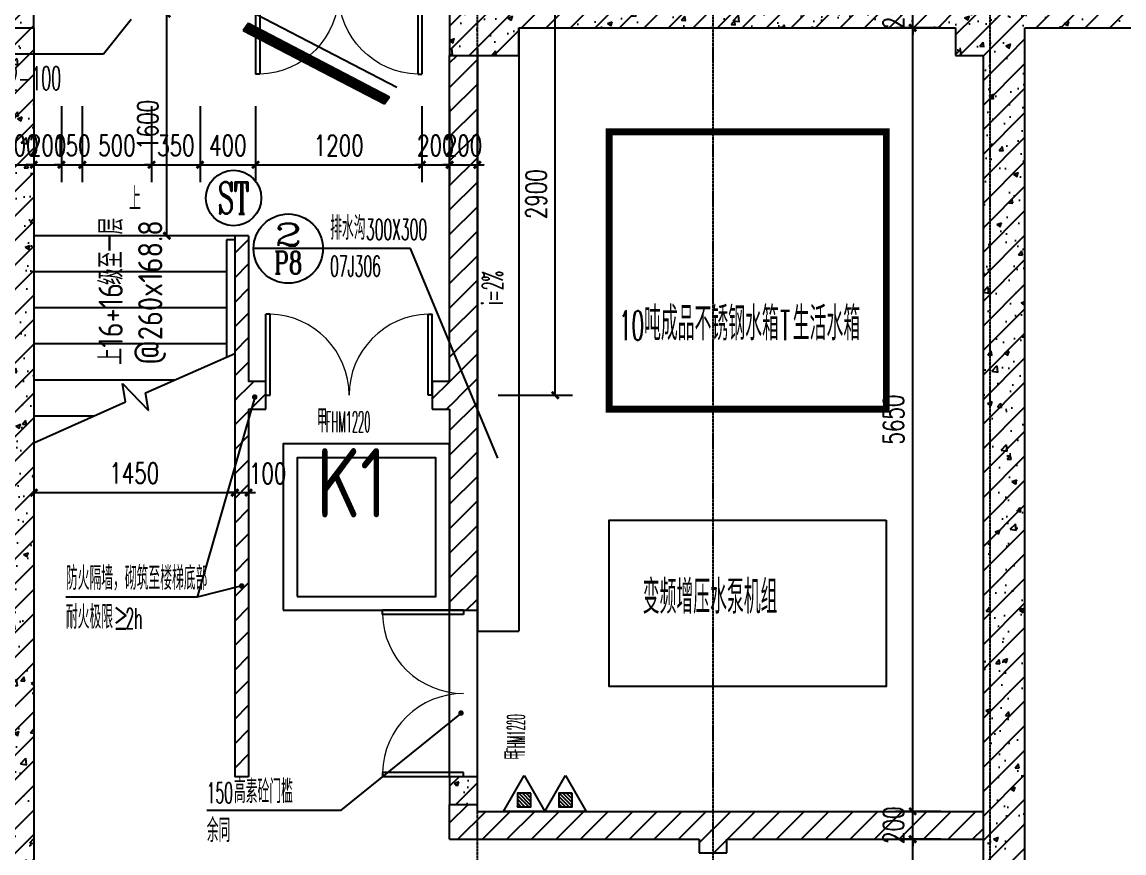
# Model space of a CAD drawing. Extents: x 0 to 2037025, y -2738621 to 0.
# Drawn here: x 975899 to 983848, y -1376163 to -1370172 of the extents above; entities that cross this region are included whole.
import ezdxf
from ezdxf.enums import TextEntityAlignment as Align

# ---------------------------------------------------------------- set-up
doc = ezdxf.new("R2010")
doc.units = 0
doc.header["$LTSCALE"] = 10
doc.header["$MEASUREMENT"] = 0
doc.linetypes.add('DOTE', pattern=[2.42, 2, -0.2, 0.02, -0.2])
for name, color, linetype in [('AXIS', 3, 'Continuous'), ('AXIS_TEXT', 7, 'Continuous'), ('COLUMN', 4, 'Continuous'), ('DIM_IDEN', 3, 'Continuous'), ('DIM_LEAD', 3, 'Continuous'), ('DIM_SYMB', 3, 'Continuous'), ('DOTE', 1, 'DOTE'), ('EQUIP_消火栓', 240, 'Continuous'), ('EQUIP_消防', 7, 'Continuous'), ('PUB_DIM', 3, 'Continuous'), ('PUB_HATCH', 252, 'Continuous'), ('PUB_TEXT', 7, 'Continuous'), ('STAIR', 2, 'Continuous'), ('WALL', 4, 'Continuous'), ('water', 2, 'Continuous'), ('WINDOW', 2, 'Continuous'), ('人防-平时', 170, 'Continuous'), ('人防-砌筑墙', 4, 'Continuous'), ('批量导出图层', 1, 'Continuous')]:
    doc.layers.add(name, color=color, linetype=linetype)
doc.styles.add('_TCH_AXIS', font='COMPLEX', dxfattribs={"bigfont": 'GBCBIG'})
doc.styles.add('_TCH_DIM', font='SIMPLEX.shx', dxfattribs={"width": 0.7, "bigfont": 'GBCBIG.shx'})
doc.styles.add('_TCH_DIM_T3', font='simplex_.ttf', dxfattribs={"width": 0.705882, "bigfont": 'GBCBIG'})
doc.styles.add('_TCH_DIM_T3_T3', font='SIMPLEX', dxfattribs={"width": 0.49827, "bigfont": 'GBCBIG'})
doc.styles.add('_TCH_LABEL', font='COMPLEX', dxfattribs={"bigfont": 'GBCBIG'})
doc.styles.get("Standard").update_dxf_attribs({"font": 'gbenor.shx', "bigfont": 'gbcbig.shx'})
doc.styles.add('TSSD_REIN', font='Tssdeng.shx', dxfattribs={"width": 0.7, "bigfont": 'hztxt.shx'})
doc.dimstyles.new('_TCH_ARCH&&50', dxfattribs={"dimtxt": 148.75, "dimasz": 50, "dimexe": 125, "dimexo": 150, "dimgap": 63.125, "dimtad": 1, "dimdec": 0, "dimzin": 0, "dimdsep": 46, "dimtxsty": '_TCH_DIM_T3', "dimblk": 'ARCHTICK', "dimcen": 0.09, "dimclrt": 7, "dimazin": 2, "dimtfac": 1, "dimtdec": 0, "dimtix": 1, "dimtmove": 2, "dimatfit": 3, "dimfxl": 0, "dimtolj": 1, "dimtzin": 0, "dimarcsym": 0})
pattern_1 = [(45, (0, 0), (-88.388348, 88.388348), []), (50, (0, 0), (358.63009, -31.37607), [37.5, -412.5]), (355, (0, 0), (-69.37567, 376.09607), [30, -330]), (100.4514, (29.9, -2.6), (289.25469, 344.71977), [31.870095, -350.571056]), (46.1842, (0, 100), (533.62052, -82.75951), [56.25, -618.75]), (96.6356, (44.47, 93.1), (467.33135, 487.05894), [47.80514, -525.8565]), (351.1842, (0, 100), (467.33097, 487.0593), [45, -495]), (21, (50, 75), (298.453526, -201.309445), [37.5, -412.5]), (326, (50, 75), (121.657666, 362.57502), [30, -330]), (71.4514, (74.87, 58.22), (420.111314, 161.26525), [31.870095, -350.571056]), (37.5, (0, 0), (6.079928, 166.446927), [0, -326, 0, -335, 0, -331.25]), (7.5, (0, 0), (131.534769, 197.205856), [0, -191, 0, -318.5, 0, -126.25]), (327.5, (-111.5, 0), (266.911218, -11.277436), [0, -125, 0, -390, 0, -517.5]), (317.5, (-161.5, 0), (291.593085, 50.05249), [0, -162.5, 0, -259, 0, -367.5])]
pattern_2 = [(45, (0, 89.76), (-88.388383, 88.388383), [])]

# ---------------------------------------------------------------- blocks, each defined once
blk = doc.blocks.new('$TwtSys$00000546')
h = blk.add_hatch()
h.set_pattern_fill('ANSI31', color=256, scale=200, style=0)
h.set_pattern_definition([(45, (-38543.802, -6670.83), (-17.67767, 17.67767), [])])
h.paths.add_polyline_path([(-65, 174), (65, 174), (65, 44), (-65, 44)])
for points in [[(0, 344), (-198, 0), (198, 0)], [(-65, 174), (65, 174), (65, 44), (-65, 44)]]:
    blk.add_lwpolyline(points, close=True)
blk = doc.blocks.new('A$C4E3245DD')
at = {"layer": 'EQUIP_消防', "xscale": 1.5, "yscale": 1.5, "zscale": 1.5, "rotation": 180}
for p in [(-298, 0), (298, 0)]:
    blk.add_blockref('$TwtSys$00000546', p, dxfattribs=at)
blk = doc.blocks.new('$DorLib2D$00000002')
for p, q in [((-0.5, 0), (-0.5, 0.4875)), ((-0.475, 0.4875), (-0.5, 0.4875)), ((-0.475, 0), (-0.475, 0.4875)), ((0.475, 0), (0.475, 0.4875)), ((0.475, 0.4875), (0.5, 0.4875)), ((0.5, 0), (0.5, 0.4875)), ((-0.5, 0), (-0.475, 0)), ((0.5, 0), (0.475, 0))]:
    blk.add_line(p, q)
at = {"lineweight": 13}
for centre, start, end in [((-0.4875, 0), 0, 88.53072), ((0.4875, 0), 91.46928, 180)]:
    blk.add_arc(centre, 0.4875, start, end, dxfattribs=at)
blk = doc.blocks.new('_ArchTick')
at = {"color": 0, "linetype": 'ByBlock', "const_width": 0.4}
blk.add_lwpolyline([(-0.5, -0.5), (0.5, 0.5)], dxfattribs=at)
blk = doc.blocks.new('*D324')
at = {"layer": 'Defpoints', "color": 0, "transparency": 16777216}
for p in [(976944.1, -1370113.1), (977183.9, -1370113.1), (977183.9, -1371713.1)]:
    blk.add_point(p, dxfattribs=at)
at = {"layer": 'PUB_DIM', "color": 0, "lineweight": -2, "transparency": 16777216}
for p, q in [((977033.9, -1370113.1), (976819.1, -1370113.1)), ((976944.1, -1371713.1), (976944.1, -1370113.1)), ((977033.9, -1371713.1), (976819.1, -1371713.1))]:
    blk.add_line(p, q, dxfattribs=at)
at = {"layer": 'PUB_DIM', "color": 0, "lineweight": -2, "transparency": 16777216, "xscale": 50, "yscale": 50, "zscale": 50}
for p, rotation in [((976944.1, -1370113.1), 90), ((976944.1, -1371713.1), 270)]:
    blk.add_blockref('_ArchTick', p, dxfattribs=dict(at, rotation=rotation))
at = {"layer": 'PUB_DIM', "color": 7, "transparency": 16777216, "insert": (976805.9, -1370913.1), "char_height": 148.75, "attachment_point": 5, "rotation": 90, "style": '_TCH_DIM_T3'}
blk.add_mtext('\\A1;1600', dxfattribs=at)
blk = doc.blocks.new('*D329')
at = {"layer": 'Defpoints', "color": 0, "transparency": 16777216}
for p in [(979183.9, -1369963.1), (979745.9, -1369963.1), (979183.9, -1372863.1)]:
    blk.add_point(p, dxfattribs=at)
at = {"layer": 'PUB_DIM', "color": 0, "lineweight": -2, "transparency": 16777216}
for p, q in [((979333.9, -1369963.1), (979870.9, -1369963.1)), ((979745.9, -1372863.1), (979745.9, -1369963.1)), ((979333.9, -1372863.1), (979870.9, -1372863.1))]:
    blk.add_line(p, q, dxfattribs=at)
at = {"layer": 'PUB_DIM', "color": 0, "lineweight": -2, "transparency": 16777216, "xscale": 50, "yscale": 50, "zscale": 50}
for p, rotation in [((979745.9, -1369963.1), 90), ((979745.9, -1372863.1), 270)]:
    blk.add_blockref('_ArchTick', p, dxfattribs=dict(at, rotation=rotation))
at = {"layer": 'PUB_DIM', "color": 7, "transparency": 16777216, "insert": (979607.7, -1371413.1), "char_height": 148.75, "attachment_point": 5, "rotation": 90, "style": '_TCH_DIM_T3'}
blk.add_mtext('\\A1;2900', dxfattribs=at)
blk = doc.blocks.new('*D339')
at = {"layer": 'Defpoints', "color": 0, "transparency": 16777216}
for p in [(975983.9, -1373205.5), (977433.9, -1373205.5), (977433.9, -1373565.2)]:
    blk.add_point(p, dxfattribs=at)
at = {"layer": 'PUB_DIM', "color": 0, "lineweight": -2, "transparency": 16777216}
for p, q in [((975983.9, -1373355.5), (975983.9, -1373690.2)), ((977433.9, -1373355.5), (977433.9, -1373690.2)), ((975983.9, -1373565.2), (977433.9, -1373565.2))]:
    blk.add_line(p, q, dxfattribs=at)
at = {"layer": 'PUB_DIM', "color": 0, "lineweight": -2, "transparency": 16777216, "xscale": 50, "yscale": 50, "zscale": 50, "rotation": 180}
blk.add_blockref('_ArchTick', (975983.9, -1373565.2), dxfattribs=at)
at = {"layer": 'PUB_DIM', "color": 0, "lineweight": -2, "transparency": 16777216, "xscale": 50, "yscale": 50, "zscale": 50}
blk.add_blockref('_ArchTick', (977433.9, -1373565.2), dxfattribs=at)
at = {"layer": 'PUB_DIM', "color": 7, "transparency": 16777216, "insert": (976708.9, -1373425.3), "char_height": 148.75, "attachment_point": 5, "style": '_TCH_DIM_T3'}
blk.add_mtext('\\A1;1450', dxfattribs=at)
blk = doc.blocks.new('*D340')
at = {"layer": 'Defpoints', "color": 0, "transparency": 16777216}
for p in [(977433.9, -1373205.5), (977533.9, -1373205.5), (977533.9, -1373565.2)]:
    blk.add_point(p, dxfattribs=at)
at = {"layer": 'PUB_DIM', "color": 0, "lineweight": -2, "transparency": 16777216}
for p, q in [((977433.9, -1373355.5), (977433.9, -1373690.2)), ((977533.9, -1373355.5), (977533.9, -1373690.2)), ((977433.9, -1373565.2), (977383.9, -1373565.2)), ((977433.9, -1373565.2), (977533.9, -1373565.2)), ((977533.9, -1373565.2), (977583.9, -1373565.2))]:
    blk.add_line(p, q, dxfattribs=at)
at = {"layer": 'PUB_DIM', "color": 0, "lineweight": -2, "transparency": 16777216, "xscale": 50, "yscale": 50, "zscale": 50}
blk.add_blockref('_ArchTick', (977433.9, -1373565.2), dxfattribs=at)
at = {"layer": 'PUB_DIM', "color": 0, "lineweight": -2, "transparency": 16777216, "xscale": 50, "yscale": 50, "zscale": 50, "rotation": 180}
blk.add_blockref('_ArchTick', (977533.9, -1373565.2), dxfattribs=at)
at = {"layer": 'PUB_DIM', "color": 7, "transparency": 16777216, "insert": (977671.4, -1373427.7), "char_height": 148.75, "attachment_point": 5, "style": '_TCH_DIM_T3'}
blk.add_mtext('\\A1;100', dxfattribs=at)
blk = doc.blocks.new('*D566')
at = {"layer": 'Defpoints', "color": 0, "transparency": 16777216}
for p in [(975783.9, -1370629.3), (975983.9, -1370629.3), (975983.9, -1371201.2)]:
    blk.add_point(p, dxfattribs=at)
at = {"layer": 'PUB_DIM', "color": 0, "lineweight": -2, "transparency": 16777216}
for p, q in [((975783.9, -1370779.3), (975783.9, -1371326.2)), ((975983.9, -1370779.3), (975983.9, -1371326.2)), ((975783.9, -1371201.2), (975733.9, -1371201.2)), ((975783.9, -1371201.2), (975983.9, -1371201.2)), ((975983.9, -1371201.2), (976033.9, -1371201.2))]:
    blk.add_line(p, q, dxfattribs=at)
at = {"layer": 'PUB_DIM', "color": 0, "lineweight": -2, "transparency": 16777216, "xscale": 50, "yscale": 50, "zscale": 50}
blk.add_blockref('_ArchTick', (975783.9, -1371201.2), dxfattribs=at)
at = {"layer": 'PUB_DIM', "color": 0, "lineweight": -2, "transparency": 16777216, "xscale": 50, "yscale": 50, "zscale": 50, "rotation": 180}
blk.add_blockref('_ArchTick', (975983.9, -1371201.2), dxfattribs=at)
at = {"layer": 'PUB_DIM', "color": 7, "transparency": 16777216, "insert": (975883.9, -1371063.1), "char_height": 148.75, "attachment_point": 5, "style": '_TCH_DIM_T3'}
blk.add_mtext('\\A1;200', dxfattribs=at)
blk = doc.blocks.new('*D567')
at = {"layer": 'Defpoints', "color": 0, "transparency": 16777216}
for p in [(975983.9, -1370629.3), (976183.9, -1370629.3), (976183.9, -1371201.2)]:
    blk.add_point(p, dxfattribs=at)
at = {"layer": 'PUB_DIM', "color": 0, "lineweight": -2, "transparency": 16777216}
for p, q in [((975983.9, -1370779.3), (975983.9, -1371326.2)), ((976183.9, -1370779.3), (976183.9, -1371326.2)), ((975983.9, -1371201.2), (975933.9, -1371201.2)), ((975983.9, -1371201.2), (976183.9, -1371201.2)), ((976183.9, -1371201.2), (976233.9, -1371201.2))]:
    blk.add_line(p, q, dxfattribs=at)
at = {"layer": 'PUB_DIM', "color": 0, "lineweight": -2, "transparency": 16777216, "xscale": 50, "yscale": 50, "zscale": 50}
blk.add_blockref('_ArchTick', (975983.9, -1371201.2), dxfattribs=at)
at = {"layer": 'PUB_DIM', "color": 0, "lineweight": -2, "transparency": 16777216, "xscale": 50, "yscale": 50, "zscale": 50, "rotation": 180}
blk.add_blockref('_ArchTick', (976183.9, -1371201.2), dxfattribs=at)
at = {"layer": 'PUB_DIM', "color": 7, "transparency": 16777216, "insert": (976083.9, -1371063.1), "char_height": 148.75, "attachment_point": 5, "style": '_TCH_DIM_T3'}
blk.add_mtext('\\A1;200', dxfattribs=at)
blk = doc.blocks.new('*D568')
at = {"layer": 'Defpoints', "color": 0, "transparency": 16777216}
for p in [(976183.9, -1370629.3), (976333.9, -1370629.3), (976333.9, -1371201.2)]:
    blk.add_point(p, dxfattribs=at)
at = {"layer": 'PUB_DIM', "color": 0, "lineweight": -2, "transparency": 16777216}
for p, q in [((976183.9, -1370779.3), (976183.9, -1371326.2)), ((976333.9, -1370779.3), (976333.9, -1371326.2)), ((976183.9, -1371201.2), (976133.9, -1371201.2)), ((976183.9, -1371201.2), (976333.9, -1371201.2)), ((976333.9, -1371201.2), (976383.9, -1371201.2))]:
    blk.add_line(p, q, dxfattribs=at)
at = {"layer": 'PUB_DIM', "color": 0, "lineweight": -2, "transparency": 16777216, "xscale": 50, "yscale": 50, "zscale": 50}
blk.add_blockref('_ArchTick', (976183.9, -1371201.2), dxfattribs=at)
at = {"layer": 'PUB_DIM', "color": 0, "lineweight": -2, "transparency": 16777216, "xscale": 50, "yscale": 50, "zscale": 50, "rotation": 180}
blk.add_blockref('_ArchTick', (976333.9, -1371201.2), dxfattribs=at)
at = {"layer": 'PUB_DIM', "color": 7, "transparency": 16777216, "insert": (976258.9, -1371063.1), "char_height": 148.75, "attachment_point": 5, "style": '_TCH_DIM_T3'}
blk.add_mtext('\\A1;150', dxfattribs=at)
blk = doc.blocks.new('*D569')
at = {"layer": 'Defpoints', "color": 0, "transparency": 16777216}
for p in [(976333.9, -1370629.3), (976833.9, -1370629.3), (976833.9, -1371201.2)]:
    blk.add_point(p, dxfattribs=at)
at = {"layer": 'PUB_DIM', "color": 0, "lineweight": -2, "transparency": 16777216}
for p, q in [((976333.9, -1370779.3), (976333.9, -1371326.2)), ((976833.9, -1370779.3), (976833.9, -1371326.2)), ((976333.9, -1371201.2), (976833.9, -1371201.2))]:
    blk.add_line(p, q, dxfattribs=at)
at = {"layer": 'PUB_DIM', "color": 0, "lineweight": -2, "transparency": 16777216, "xscale": 50, "yscale": 50, "zscale": 50, "rotation": 180}
blk.add_blockref('_ArchTick', (976333.9, -1371201.2), dxfattribs=at)
at = {"layer": 'PUB_DIM', "color": 0, "lineweight": -2, "transparency": 16777216, "xscale": 50, "yscale": 50, "zscale": 50}
blk.add_blockref('_ArchTick', (976833.9, -1371201.2), dxfattribs=at)
at = {"layer": 'PUB_DIM', "color": 7, "transparency": 16777216, "insert": (976583.9, -1371063.1), "char_height": 148.75, "attachment_point": 5, "style": '_TCH_DIM_T3'}
blk.add_mtext('\\A1;500', dxfattribs=at)
blk = doc.blocks.new('*D570')
at = {"layer": 'Defpoints', "color": 0, "transparency": 16777216}
for p in [(976833.9, -1370629.3), (977183.9, -1370629.3), (977183.9, -1371201.2)]:
    blk.add_point(p, dxfattribs=at)
at = {"layer": 'PUB_DIM', "color": 0, "lineweight": -2, "transparency": 16777216}
for p, q in [((976833.9, -1370779.3), (976833.9, -1371326.2)), ((977183.9, -1370779.3), (977183.9, -1371326.2)), ((976833.9, -1371201.2), (976783.9, -1371201.2)), ((976833.9, -1371201.2), (977183.9, -1371201.2)), ((977183.9, -1371201.2), (977233.9, -1371201.2))]:
    blk.add_line(p, q, dxfattribs=at)
at = {"layer": 'PUB_DIM', "color": 0, "lineweight": -2, "transparency": 16777216, "xscale": 50, "yscale": 50, "zscale": 50}
blk.add_blockref('_ArchTick', (976833.9, -1371201.2), dxfattribs=at)
at = {"layer": 'PUB_DIM', "color": 0, "lineweight": -2, "transparency": 16777216, "xscale": 50, "yscale": 50, "zscale": 50, "rotation": 180}
blk.add_blockref('_ArchTick', (977183.9, -1371201.2), dxfattribs=at)
at = {"layer": 'PUB_DIM', "color": 7, "transparency": 16777216, "insert": (977008.9, -1371063.1), "char_height": 148.75, "attachment_point": 5, "style": '_TCH_DIM_T3'}
blk.add_mtext('\\A1;350', dxfattribs=at)
blk = doc.blocks.new('*D571')
at = {"layer": 'Defpoints', "color": 0, "transparency": 16777216}
for p in [(977183.9, -1370629.3), (977583.9, -1370629.3), (977583.9, -1371201.2)]:
    blk.add_point(p, dxfattribs=at)
at = {"layer": 'PUB_DIM', "color": 0, "lineweight": -2, "transparency": 16777216}
for p, q in [((977183.9, -1370779.3), (977183.9, -1371326.2)), ((977583.9, -1370779.3), (977583.9, -1371326.2)), ((977183.9, -1371201.2), (977583.9, -1371201.2))]:
    blk.add_line(p, q, dxfattribs=at)
at = {"layer": 'PUB_DIM', "color": 0, "lineweight": -2, "transparency": 16777216, "xscale": 50, "yscale": 50, "zscale": 50, "rotation": 180}
blk.add_blockref('_ArchTick', (977183.9, -1371201.2), dxfattribs=at)
at = {"layer": 'PUB_DIM', "color": 0, "lineweight": -2, "transparency": 16777216, "xscale": 50, "yscale": 50, "zscale": 50}
blk.add_blockref('_ArchTick', (977583.9, -1371201.2), dxfattribs=at)
at = {"layer": 'PUB_DIM', "color": 7, "transparency": 16777216, "insert": (977383.9, -1371061.3), "char_height": 148.75, "attachment_point": 5, "style": '_TCH_DIM_T3'}
blk.add_mtext('\\A1;400', dxfattribs=at)
blk = doc.blocks.new('*D572')
at = {"layer": 'Defpoints', "color": 0, "transparency": 16777216}
for p in [(977583.9, -1370629.3), (978783.9, -1370629.3), (978783.9, -1371201.2)]:
    blk.add_point(p, dxfattribs=at)
at = {"layer": 'PUB_DIM', "color": 0, "lineweight": -2, "transparency": 16777216}
for p, q in [((977583.9, -1370779.3), (977583.9, -1371326.2)), ((978783.9, -1370779.3), (978783.9, -1371326.2)), ((977583.9, -1371201.2), (978783.9, -1371201.2))]:
    blk.add_line(p, q, dxfattribs=at)
at = {"layer": 'PUB_DIM', "color": 0, "lineweight": -2, "transparency": 16777216, "xscale": 50, "yscale": 50, "zscale": 50, "rotation": 180}
blk.add_blockref('_ArchTick', (977583.9, -1371201.2), dxfattribs=at)
at = {"layer": 'PUB_DIM', "color": 0, "lineweight": -2, "transparency": 16777216, "xscale": 50, "yscale": 50, "zscale": 50}
blk.add_blockref('_ArchTick', (978783.9, -1371201.2), dxfattribs=at)
at = {"layer": 'PUB_DIM', "color": 7, "transparency": 16777216, "insert": (978183.9, -1371063.1), "char_height": 148.75, "attachment_point": 5, "style": '_TCH_DIM_T3'}
blk.add_mtext('\\A1;1200', dxfattribs=at)
blk = doc.blocks.new('*D573')
at = {"layer": 'Defpoints', "color": 0, "transparency": 16777216}
for p in [(978783.9, -1370629.3), (978983.9, -1370629.3), (978983.9, -1371201.2)]:
    blk.add_point(p, dxfattribs=at)
at = {"layer": 'PUB_DIM', "color": 0, "lineweight": -2, "transparency": 16777216}
for p, q in [((978783.9, -1370779.3), (978783.9, -1371326.2)), ((978983.9, -1370779.3), (978983.9, -1371326.2)), ((978783.9, -1371201.2), (978733.9, -1371201.2)), ((978783.9, -1371201.2), (978983.9, -1371201.2)), ((978983.9, -1371201.2), (979033.9, -1371201.2))]:
    blk.add_line(p, q, dxfattribs=at)
at = {"layer": 'PUB_DIM', "color": 0, "lineweight": -2, "transparency": 16777216, "xscale": 50, "yscale": 50, "zscale": 50}
blk.add_blockref('_ArchTick', (978783.9, -1371201.2), dxfattribs=at)
at = {"layer": 'PUB_DIM', "color": 0, "lineweight": -2, "transparency": 16777216, "xscale": 50, "yscale": 50, "zscale": 50, "rotation": 180}
blk.add_blockref('_ArchTick', (978983.9, -1371201.2), dxfattribs=at)
at = {"layer": 'PUB_DIM', "color": 7, "transparency": 16777216, "insert": (978883.9, -1371063.1), "char_height": 148.75, "attachment_point": 5, "style": '_TCH_DIM_T3'}
blk.add_mtext('\\A1;200', dxfattribs=at)
blk = doc.blocks.new('*D574')
at = {"layer": 'Defpoints', "color": 0, "transparency": 16777216}
for p in [(978983.9, -1370629.3), (979183.9, -1370629.3), (979183.9, -1371201.2)]:
    blk.add_point(p, dxfattribs=at)
at = {"layer": 'PUB_DIM', "color": 0, "lineweight": -2, "transparency": 16777216}
for p, q in [((978983.9, -1370779.3), (978983.9, -1371326.2)), ((979183.9, -1370779.3), (979183.9, -1371326.2)), ((978983.9, -1371201.2), (978933.9, -1371201.2)), ((978983.9, -1371201.2), (979183.9, -1371201.2)), ((979183.9, -1371201.2), (979233.9, -1371201.2))]:
    blk.add_line(p, q, dxfattribs=at)
at = {"layer": 'PUB_DIM', "color": 0, "lineweight": -2, "transparency": 16777216, "xscale": 50, "yscale": 50, "zscale": 50}
blk.add_blockref('_ArchTick', (978983.9, -1371201.2), dxfattribs=at)
at = {"layer": 'PUB_DIM', "color": 0, "lineweight": -2, "transparency": 16777216, "xscale": 50, "yscale": 50, "zscale": 50, "rotation": 180}
blk.add_blockref('_ArchTick', (979183.9, -1371201.2), dxfattribs=at)
at = {"layer": 'PUB_DIM', "color": 7, "transparency": 16777216, "insert": (979083.9, -1371063.1), "char_height": 148.75, "attachment_point": 5, "style": '_TCH_DIM_T3'}
blk.add_mtext('\\A1;200', dxfattribs=at)
blk = doc.blocks.new('*D579')
at = {"layer": 'Defpoints', "color": 0, "transparency": 16777216}
for p in [(982324.2, -1369963.1), (982677.1, -1369963.1), (982677.1, -1370213.1)]:
    blk.add_point(p, dxfattribs=at)
at = {"layer": 'PUB_DIM', "color": 0, "lineweight": -2, "transparency": 16777216}
for p, q in [((982527.1, -1369963.1), (982199.2, -1369963.1)), ((982324.2, -1369963.1), (982324.2, -1369913.1)), ((982324.2, -1370213.1), (982324.2, -1369963.1)), ((982527.1, -1370213.1), (982199.2, -1370213.1)), ((982324.2, -1370213.1), (982324.2, -1370263.1))]:
    blk.add_line(p, q, dxfattribs=at)
at = {"layer": 'PUB_DIM', "color": 0, "lineweight": -2, "transparency": 16777216, "xscale": 50, "yscale": 50, "zscale": 50}
for p, rotation in [((982324.2, -1369963.1), 270), ((982324.2, -1370213.1), 90)]:
    blk.add_blockref('_ArchTick', p, dxfattribs=dict(at, rotation=rotation))
at = {"layer": 'PUB_DIM', "color": 7, "transparency": 16777216, "insert": (982186, -1370088.1), "char_height": 148.75, "attachment_point": 5, "rotation": 90, "style": '_TCH_DIM_T3'}
blk.add_mtext('\\A1;250', dxfattribs=at)
blk = doc.blocks.new('*D580')
at = {"layer": 'Defpoints', "color": 0, "transparency": 16777216}
for p in [(982324.2, -1370213.1), (982677.1, -1370213.1), (982677.1, -1375862.9)]:
    blk.add_point(p, dxfattribs=at)
at = {"layer": 'PUB_DIM', "color": 0, "lineweight": -2, "transparency": 16777216}
for p, q in [((982527.1, -1370213.1), (982199.2, -1370213.1)), ((982324.2, -1375862.9), (982324.2, -1370213.1)), ((982527.1, -1375862.9), (982199.2, -1375862.9))]:
    blk.add_line(p, q, dxfattribs=at)
at = {"layer": 'PUB_DIM', "color": 0, "lineweight": -2, "transparency": 16777216, "xscale": 50, "yscale": 50, "zscale": 50}
for p, rotation in [((982324.2, -1370213.1), 90), ((982324.2, -1375862.9), 270)]:
    blk.add_blockref('_ArchTick', p, dxfattribs=dict(at, rotation=rotation))
at = {"layer": 'PUB_DIM', "color": 7, "transparency": 16777216, "insert": (982186, -1373038), "char_height": 148.75, "attachment_point": 5, "rotation": 90, "style": '_TCH_DIM_T3'}
blk.add_mtext('\\A1;5650', dxfattribs=at)
blk = doc.blocks.new('*D581')
at = {"layer": 'Defpoints', "color": 0, "transparency": 16777216}
for p in [(982324.2, -1375862.9), (982677.1, -1375862.9), (982677.1, -1376062.9)]:
    blk.add_point(p, dxfattribs=at)
at = {"layer": 'PUB_DIM', "color": 0, "lineweight": -2, "transparency": 16777216}
for p, q in [((982324.2, -1375862.9), (982324.2, -1375812.9)), ((982527.1, -1375862.9), (982199.2, -1375862.9)), ((982324.2, -1376062.9), (982324.2, -1375862.9)), ((982527.1, -1376062.9), (982199.2, -1376062.9)), ((982324.2, -1376062.9), (982324.2, -1376112.9))]:
    blk.add_line(p, q, dxfattribs=at)
at = {"layer": 'PUB_DIM', "color": 0, "lineweight": -2, "transparency": 16777216, "xscale": 50, "yscale": 50, "zscale": 50}
for p, rotation in [((982324.2, -1375862.9), 270), ((982324.2, -1376062.9), 90)]:
    blk.add_blockref('_ArchTick', p, dxfattribs=dict(at, rotation=rotation))
at = {"layer": 'PUB_DIM', "color": 7, "transparency": 16777216, "insert": (982186, -1375962.9), "char_height": 148.75, "attachment_point": 5, "rotation": 90, "style": '_TCH_DIM_T3'}
blk.add_mtext('\\A1;200', dxfattribs=at)
blk = doc.blocks.new('*D582')
at = {"layer": 'Defpoints', "color": 0, "transparency": 16777216}
for p in [(982324.2, -1376062.9), (982677.1, -1376062.9), (982677.1, -1377713.1)]:
    blk.add_point(p, dxfattribs=at)
at = {"layer": 'PUB_DIM', "color": 0, "lineweight": -2, "transparency": 16777216}
for p, q in [((982527.1, -1376062.9), (982199.2, -1376062.9)), ((982324.2, -1377713.1), (982324.2, -1376062.9)), ((982527.1, -1377713.1), (982199.2, -1377713.1))]:
    blk.add_line(p, q, dxfattribs=at)
at = {"layer": 'PUB_DIM', "color": 0, "lineweight": -2, "transparency": 16777216, "xscale": 50, "yscale": 50, "zscale": 50}
for p, rotation in [((982324.2, -1376062.9), 90), ((982324.2, -1377713.1), 270)]:
    blk.add_blockref('_ArchTick', p, dxfattribs=dict(at, rotation=rotation))
at = {"layer": 'PUB_DIM', "color": 7, "transparency": 16777216, "insert": (982186, -1376888), "char_height": 148.75, "attachment_point": 5, "rotation": 90, "style": '_TCH_DIM_T3'}
blk.add_mtext('\\A1;1650', dxfattribs=at)
blk = doc.blocks.new('$防护设备$00000007')
at = {"color": 0}
for p, q in [((-0.2744, 2.6601), (-0.3061, 2.4904)), ((0.5741, 0.896), (-0.2744, 2.6601)), ((0.5635, 0.8394), (-0.285, 2.6035)), ((0.5688, 0.8677), (-0.2797, 2.6318)), ((0.5476, 0.7545), (-0.3008, 2.5186)), ((0.5529, 0.7828), (-0.2956, 2.5469)), ((0.5582, 0.8111), (-0.2903, 2.5752)), ((0.5423, 0.7263), (-0.3061, 2.4904)), ((0.5, 0.5), (-0.3485, 2.2641)), ((0.5423, 0.7263), (0.5741, 0.896)), ((-0.5, 0.5), (-0.5, -0.5)), ((0.5, 0.5), (0.5, -0.5))]:
    blk.add_line(p, q, dxfattribs=at)

msp = doc.modelspace()

# ---------------------------------------------------------------- hatches: boundary and pattern name
at = {"layer": 'PUB_HATCH'}
h = msp.add_hatch(dxfattribs=at)
h.set_pattern_fill('钢筋混凝土', color=256, scale=50, style=0)
h.set_pattern_definition(pattern_1)
h.paths.add_polyline_path([(975568.1, -1370213.1), (975983.9, -1370213.1), (975983.9, -1369713.1), (975568.1, -1369713.1)])
h = msp.add_hatch(dxfattribs=at)
h.set_pattern_fill('钢筋混凝土', color=256, scale=50, style=0)
h.set_pattern_definition(pattern_1)
h.paths.add_polyline_path([(978983.9, -1370413.1), (979483.9, -1370413.1), (979483.9, -1369813.1), (978983.9, -1369813.1)])
h = msp.add_hatch(dxfattribs=at)
h.set_pattern_fill('钢筋混凝土', color=256, scale=50, style=0)
h.set_pattern_definition(pattern_1)
h.paths.add_polyline_path([(982633.9, -1370213.1), (982633.9, -1369913.1), (979483.9, -1369913.1), (979483.9, -1370213.1)])
h = msp.add_hatch(dxfattribs=at)
h.set_pattern_fill('钢筋混凝土', color=256, scale=50, style=0)
h.set_pattern_definition(pattern_1)
h.paths.add_polyline_path([(982633.9, -1370413.1), (983133.9, -1370413.1), (983133.9, -1369913.1), (982633.9, -1369913.1)])
h = msp.add_hatch(dxfattribs=at)
h.set_pattern_fill('钢筋混凝土', color=256, scale=50, style=0)
h.set_pattern_definition(pattern_1)
h.paths.add_polyline_path([(986733.9, -1370213.1), (986733.9, -1369913.1), (983133.9, -1369913.1), (983133.9, -1370213.1)])
h = msp.add_hatch(dxfattribs=at)
h.set_pattern_fill('钢筋混凝土', color=256, scale=50, style=0)
h.set_pattern_definition(pattern_1)
h.paths.add_polyline_path([(975983.9, -1370213.1), (975683.9, -1370213.1), (975683.9, -1377213.1), (975983.9, -1377213.1)])
h = msp.add_hatch(dxfattribs=at)
h.set_pattern_fill('普通砖', color=256, scale=50, style=0)
h.set_pattern_definition(pattern_2)
h.paths.add_polyline_path([(979183.9, -1370413.1), (978983.9, -1370413.1), (978983.9, -1372763.1), (979050.6, -1372863.1), (979183.9, -1372863.1)])
h = msp.add_hatch(dxfattribs=at)
h.set_pattern_fill('钢筋混凝土', color=256, scale=50, style=0)
h.set_pattern_definition(pattern_1)
h.paths.add_polyline_path([(983133.9, -1370413.1), (982833.9, -1370413.1), (982833.9, -1375963.9), (983133.9, -1375963.9)])
h = msp.add_hatch(dxfattribs=at)
h.set_pattern_fill('普通砖', color=256, scale=50, style=0)
h.set_pattern_definition(pattern_2)
h.paths.add_polyline_path([(977433.9, -1371713.1), (977433.9, -1372863.1), (977500.6, -1372863.1), (977533.9, -1372763.1), (977533.9, -1371713.1)])
h = msp.add_hatch(dxfattribs=at)
h.set_pattern_fill('普通砖', color=256, scale=50, style=0)
h.set_pattern_definition(pattern_2)
h.paths.add_polyline_path([(977533.9, -1372963.1), (977658.9, -1372963.1), (977658.9, -1372763.1), (977533.9, -1372763.1), (977500.6, -1372863.1)])
h = msp.add_hatch(dxfattribs=at)
h.set_pattern_fill('普通砖', color=256, scale=50, style=0)
h.set_pattern_definition(pattern_2)
h.paths.add_polyline_path([(978983.9, -1372763.1), (978858.9, -1372763.1), (978858.9, -1372963.1), (978983.9, -1372963.1), (979050.6, -1372863.1)])
h = msp.add_hatch(dxfattribs=at)
h.set_pattern_fill('普通砖', color=256, scale=50, style=0)
h.set_pattern_definition(pattern_2)
h.paths.add_polyline_path([(977500.6, -1372863.1), (977433.9, -1372863.1), (977433.9, -1375613.1), (977533.9, -1375613.1), (977533.9, -1372963.1)])
h = msp.add_hatch(dxfattribs=at)
h.set_pattern_fill('普通砖', color=256, scale=50, style=0)
h.set_pattern_definition(pattern_2)
h.paths.add_polyline_path([(978983.9, -1372963.1), (978983.9, -1374413.1), (979183.9, -1374413.1), (979183.9, -1372863.1), (979050.6, -1372863.1)])
h = msp.add_hatch(dxfattribs=at)
h.set_pattern_fill('钢筋混凝土', color=256, scale=50, style=0)
h.set_pattern_definition(pattern_1)
h.paths.add_polyline_path([(979183.9, -1375813.1), (979183.9, -1375613.1), (978983.9, -1375613.1), (978983.9, -1375813.1)])
h = msp.add_hatch(dxfattribs=at)
h.set_pattern_fill('普通砖', color=256, scale=50, style=0)
h.set_pattern_definition(pattern_2)
h.paths.add_polyline_path([(979183.9, -1375813.1), (978983.9, -1375813.1), (978983.9, -1376062.9), (979183.9, -1375862.9)])
h = msp.add_hatch(dxfattribs=at)
h.set_pattern_fill('普通砖', color=256, scale=50, style=0)
h.set_pattern_definition(pattern_2)
h.paths.add_polyline_path([(979183.9, -1375862.9), (978983.9, -1376062.9), (980783.9, -1376062.9), (980883.9, -1375996.3), (980883.9, -1375862.9)])
h = msp.add_hatch(dxfattribs=at)
h.set_pattern_fill('普通砖', color=256, scale=50, style=0)
h.set_pattern_definition(pattern_2)
h.paths.add_polyline_path([(980883.9, -1375996.3), (980983.9, -1376062.9), (982833.9, -1376062.9), (982833.9, -1375862.9), (980883.9, -1375862.9)])
h = msp.add_hatch(dxfattribs=at)
h.set_pattern_fill('普通砖', color=256, scale=50, style=0)
h.set_pattern_definition(pattern_2)
h.paths.add_polyline_path([(980783.9, -1376062.9), (980783.9, -1376162.9), (980983.9, -1376162.9), (980983.9, -1376062.9), (980883.9, -1375996.3)])
h = msp.add_hatch(dxfattribs=at)
h.set_pattern_fill('钢筋混凝土', color=256, scale=50, style=0)
h.set_pattern_definition(pattern_1)
h.paths.add_polyline_path([(982833.9, -1377713.1), (983133.9, -1377713.1), (983133.9, -1375963.9), (982833.9, -1375963.9)])

# ---------------------------------------------------------------- linework, layer by layer
msp.add_line((979183.9, -1374562.9), (979483.9, -1374562.9))
for points in [[(979483.9, -1370213.1), (979483.9, -1374562.9)], [(979183.9, -1370363.1), (979183.9, -1374562.9)]]:
    msp.add_lwpolyline(points)
at = {"layer": 'AXIS'}
msp.add_circle((977425.3, -1371440.9), 200, dxfattribs=at)
at = {"layer": 'COLUMN'}
for p, q in [((975983.9, -1370213.1), (975983.9, -1369713.1)), ((978983.9, -1370113.1), (978983.9, -1370413.1)), ((975568.1, -1370213.1), (975983.9, -1370213.1)), ((979483.9, -1370413.1), (979483.9, -1370213.1)), ((982633.9, -1370213.1), (982633.9, -1370413.1)), ((983133.9, -1370413.1), (983133.9, -1370213.1)), ((978983.9, -1370413.1), (979483.9, -1370413.1)), ((982633.9, -1370413.1), (982833.9, -1370413.1)), ((979183.9, -1375613.1), (978983.9, -1375613.1)), ((978983.9, -1375613.1), (978983.9, -1375813.1)), ((979183.9, -1375813.1), (979183.9, -1375613.1)), ((978983.9, -1375813.1), (979183.9, -1375813.1))]:
    msp.add_line(p, q, dxfattribs=at)
at = {"layer": 'DIM_IDEN'}
for p, q in [((978069.9, -1371805.9), (977569.9, -1371805.9)), ((978702.7, -1371805.9), (978069.9, -1371805.9)), ((979331.4, -1373316), (978702.7, -1371805.9))]:
    msp.add_line(p, q, dxfattribs=at)
for centre, radius in [((977819.9, -1371805.9), 250), ((979331.4, -1373316), 0)]:
    msp.add_circle(centre, radius, dxfattribs=at)
at = {"layer": 'DIM_LEAD'}
for p, q in [((976686.2, -1370153.4), (976486.5, -1370402.7)), ((976486.5, -1370402.7), (975166.7, -1370402.7)), ((977577.7, -1372876.1), (977162.7, -1374318.8)), ((977483.9, -1374238.1), (977162.7, -1374318.8)), ((977162.7, -1374318.8), (976215.8, -1374318.8)), ((979066, -1375154.1), (978196.6, -1375856.5)), ((978196.6, -1375856.5), (977232, -1375856.5))]:
    msp.add_line(p, q, dxfattribs=at)
at = {"layer": 'DIM_LEAD', "const_width": 20}
for points in [[(977580.5, -1372866.4, 1), (977574.9, -1372885.7, 1)], [(977493.6, -1374235.7, 1), (977474.2, -1374240.6, 1)], [(979073.7, -1375147.9, 1), (979058.2, -1375160.4, 1)]]:
    msp.add_lwpolyline(points, format="xyb", close=True, dxfattribs=at)
at = {"layer": 'DIM_SYMB'}
for points in [[(979420.8, -1371542.4, 0, 0, 0), (979420.8, -1372480.9, 40, 0, 0), (979420.8, -1372630.9, 0, 0, 0)], [(976708.9, -1371583.1, 0, 0, 0), (976708.9, -1372603.1, 40, 0, 0), (976708.9, -1372753.1, 0, 0, 0)]]:
    msp.add_lwpolyline(points, format="xyseb", dxfattribs=at)
at = {"layer": 'DOTE'}
for p, q in [((979183.9, -1378863.1), (979183.9, -1353463.1)), ((980883.9, -1378863.1), (980883.9, -1353463.1)), ((982883.9, -1378863.1), (982883.9, -1353463.1))]:
    msp.add_line(p, q, dxfattribs=at)
at = {"layer": 'STAIR'}
for p, q in [((975983.9, -1371713.1), (975983.9, -1373205.5)), ((977433.9, -1371713.1), (975983.9, -1371713.1)), ((977433.9, -1371713.1), (977433.9, -1371743.1)), ((977373.9, -1371743.1), (977373.9, -1372587.4)), ((977433.9, -1371743.1), (977373.9, -1371743.1)), ((977433.9, -1371743.1), (977433.9, -1372560.7)), ((977433.9, -1371743.1), (977433.9, -1372560.7)), ((977373.9, -1371973.1), (975983.9, -1371973.1)), ((977373.9, -1372233.1), (975983.9, -1372233.1)), ((977373.9, -1372493.1), (975983.9, -1372493.1)), ((976791, -1372846.6), (977433.9, -1372560.7)), ((977001.3, -1372753.1), (975983.9, -1372753.1)), ((976645.1, -1372911.5), (976624, -1372778.2)), ((976624, -1372778.2), (976810.8, -1372971.7)), ((976810.8, -1372971.7), (976791, -1372846.6)), ((975983.9, -1373205.5), (976645.1, -1372911.5)), ((976416.6, -1373013.1), (975983.9, -1373013.1))]:
    msp.add_line(p, q, dxfattribs=at)
at = {"layer": 'WALL'}
for p, q in [((975983.9, -1370213.1), (975983.9, -1377213.1)), ((979483.9, -1370213.1), (982633.9, -1370213.1)), ((983133.9, -1370213.1), (986733.9, -1370213.1)), ((978983.9, -1372763.1), (978983.9, -1370413.1)), ((979183.9, -1372863.1), (979183.9, -1370413.1)), ((982833.9, -1375963.9), (982833.9, -1370413.1)), ((983133.9, -1375963.9), (983133.9, -1370413.1)), ((977433.9, -1371713.1), (977433.9, -1372863.1)), ((977533.9, -1371713.1), (977433.9, -1371713.1)), ((977533.9, -1371713.1), (977533.9, -1372763.1)), ((977658.9, -1372763.1), (977533.9, -1372763.1)), ((977658.9, -1372963.1), (977658.9, -1372763.1)), ((978983.9, -1372763.1), (978858.9, -1372763.1)), ((978858.9, -1372763.1), (978858.9, -1372963.1)), ((977433.9, -1372863.1), (977433.9, -1375613.1)), ((979183.9, -1374413.1), (979183.9, -1372863.1)), ((977533.9, -1372963.1), (977658.9, -1372963.1)), ((977533.9, -1372963.1), (977533.9, -1375613.1)), ((978858.9, -1372963.1), (978983.9, -1372963.1)), ((978983.9, -1372963.1), (978983.9, -1374413.1)), ((978983.9, -1374413.1), (979183.9, -1374413.1)), ((977533.9, -1375613.1), (977433.9, -1375613.1)), ((978983.9, -1376062.9), (978983.9, -1375813.1)), ((979183.9, -1375862.9), (979183.9, -1375813.1)), ((979183.9, -1375862.9), (980883.9, -1375862.9)), ((980883.9, -1375862.9), (982833.9, -1375862.9)), ((982833.9, -1377713.1), (982833.9, -1375963.9)), ((983133.9, -1377713.1), (983133.9, -1375963.9)), ((978983.9, -1376062.9), (980783.9, -1376062.9)), ((980783.9, -1376062.9), (980783.9, -1376162.9)), ((980983.9, -1376062.9), (982833.9, -1376062.9)), ((980983.9, -1376162.9), (980983.9, -1376062.9)), ((980783.9, -1376162.9), (980983.9, -1376162.9))]:
    msp.add_line(p, q, dxfattribs=at)
at = {"layer": 'water'}
for points in [[(977783.9, -1374413.1), (978983.9, -1374413.1), (978983.9, -1373213.1), (977783.9, -1373213.1)], [(977883.9, -1374313.1), (978883.9, -1374313.1), (978883.9, -1373313.1), (977883.9, -1373313.1)]]:
    msp.add_lwpolyline(points, close=True, dxfattribs=at)
at = {"layer": 'WINDOW'}
for p, q in [((978983.9, -1375613.1), (978983.9, -1374413.1)), ((979183.9, -1375613.1), (979183.9, -1374413.1))]:
    msp.add_line(p, q, dxfattribs=at)
at = {"layer": '人防-砌筑墙', "const_width": 50}
msp.add_lwpolyline([(980133.9, -1370963.5), (982133.9, -1370963.5), (982133.9, -1372963.5), (980133.9, -1372963.5)], close=True, dxfattribs=at)
at = {"layer": '人防-砌筑墙'}
msp.add_lwpolyline([(982133.9, -1373763.9), (982133.9, -1374963.9), (980133.9, -1374963.9), (980133.9, -1373763.9)], close=True, dxfattribs=at)
at = {"layer": '批量导出图层'}
msp.add_lwpolyline([(983133.9, -1370213.1), (995783.9, -1370213.1), (995783.9, -1377713.1), (995583.9, -1377713.1), (995583.9, -1377913.1), (991633.9, -1377913.1), (991633.9, -1377713.1), (991133.9, -1377713.1), (991133.9, -1377913.1), (987233.9, -1377913.1), (987233.9, -1377713.1), (986733.9, -1377713.1), (986733.9, -1377913.1), (983133.9, -1377913.1)], close=True, dxfattribs=at)

# ---------------------------------------------------------------- block references
at = {"layer": 'EQUIP_消火栓', "color": 0, "xscale": -0.5, "yscale": 0.5, "zscale": 0.5, "rotation": 180}
msp.add_blockref('A$C4E3245DD', (979670.8, -1375862.9), dxfattribs=at)
at = {"layer": 'WINDOW', "xscale": -1200, "yscale": -300, "zscale": -1200}
msp.add_blockref('$防护设备$00000007', (978183.9, -1369963.1), dxfattribs=at)
at = {"layer": 'WINDOW', "xscale": 1200, "yscale": 1200, "zscale": 1200}
for p, rotation in [((978258.9, -1372863.1), 359.9999999998166), ((979083.9, -1375013.1), 90)]:
    msp.add_blockref('$DorLib2D$00000002', p, dxfattribs=dict(at, rotation=rotation))
at = {"layer": '人防-平时', "xscale": -1199.999999790802, "yscale": 1199.999999790802, "zscale": -1199.999999790802, "rotation": 180}
msp.add_blockref('$DorLib2D$00000002', (978183.9, -1369963.1), dxfattribs=at)

# ---------------------------------------------------------------- texts
at = {"layer": 'AXIS_TEXT', "style": '_TCH_AXIS', "width": 0.6}
msp.add_text('ST', height=226.27, dxfattribs=at).set_placement((977312.2, -1371554), (977538.5, -1371554), align=Align.FIT)
at = {"layer": 'PUB_TEXT'}
for s, height, style, width, p in [('07FJ02-100', 170, '_TCH_DIM', 0.494118, (975461.6, -1370662.7)), ('上', 168.8, '_TCH_DIM', 0.7, (976672.4, -1371530.6)), ('排水沟', 168.79, '_TCH_DIM', 0.7, (978122.4, -1371742.2)), ('300X300', 148.75, '_TCH_DIM', 0.494118, (978380.4, -1371742.2)), ('07J306', 148.75, '_TCH_DIM', 0.494118, (978122.4, -1372007.2)), ('10', 212.5, '_TCH_DIM', 0.494118, (980206.2, -1372466.6)), ('吨成品不锈钢水箱', 241.13, '_TCH_DIM', 0.7, (980386.2, -1372466.6)), ('T', 212.5, '_TCH_DIM', 0.494118, (981369.1, -1372466.6)), ('生活水箱', 241.13, '_TCH_DIM', 0.7, (981459.1, -1372466.6)), ('甲', 168.8, '_TCH_DIM_T3_T3', 0.49827, (978028.7, -1373129.7)), ('FHM1220', 148.75, '_TCH_DIM_T3_T3', 0.35172, (978089.9, -1373129.7)), ('防火隔墙，砌筑至楼梯底部', 168.794, '_TCH_DIM', 0.7, (976215.8, -1374266.3)), ('变频增压水泵机组', 241.13, '_TCH_DIM', 0.7, (980376.7, -1374437.5)), ('耐火极限≥', 168.79, '_TCH_DIM', 0.7, (976215.8, -1374546.3)), ('2h', 148.75, '_TCH_DIM', 0.494118, (976645.8, -1374546.3)), ('150', 148.75, '_TCH_DIM', 0.494118, (977232, -1375804)), ('高素砼门槛', 168.79, '_TCH_DIM', 0.7, (977428, -1375804)), ('余同', 168.79, '_TCH_DIM', 0.7, (977232, -1376084))]:
    msp.add_text(s, height=height, dxfattribs=dict(at, style=style, width=width)).set_placement(p)
for s, height, p in [('级至一层', 168.79, (976626.2, -1372067.8)), ('@260x168.8', 175, (976911.8, -1372642.8)), ('16+16', 175, (976626.2, -1372519.9)), ('上', 168.8, (976626.2, -1372642.8))]:
    msp.add_text(s, height=height, rotation=90, dxfattribs=at).set_placement(p)
at = {"layer": 'PUB_TEXT', "style": '_TCH_LABEL'}
for s, width, p, p2 in [('2', 1.875, (977719.3, -1371785.8), (977920.5, -1371785.8)), ('P8', 0.729167, (977719.3, -1371987), (977920.5, -1371987))]:
    msp.add_text(s, height=161, dxfattribs=dict(at, width=width)).set_placement(p, p2, align=Align.FIT)
at = {"layer": 'PUB_TEXT'}
for s, height, style, width, p in [('i=2%', 148.75, '_TCH_DIM', 0.494118, (979368.3, -1372212.6)), ('FHM1220', 127.5, '_TCH_DIM_T3_T3', 0.35172, (979526.3, -1375440.6)), ('甲', 144.7, '_TCH_DIM_T3_T3', 0.49827, (979526.3, -1375493.1))]:
    msp.add_text(s, height=height, rotation=90, dxfattribs=dict(at, style=style, width=width)).set_placement(p)
at = {"layer": 'water', "style": 'TSSD_REIN', "width": 0.8}
msp.add_text('K1', height=500, dxfattribs=at).set_placement((978023.3, -1373894.6), align=Align.BOTTOM_LEFT)

# ---------------------------------------------------------------- dimensions: what is measured, and where the dimension line sits
at = {"layer": 'PUB_DIM'}
for p1, p2, distance, picture, middle in [((979183.9, -1372863.1), (979183.9, -1369963.1), -561.9, '*D329', (979607.7, -1371413.1)), ((982677.1, -1370213.1), (982677.1, -1369963.1), 352.8, '*D579', (982186, -1370088.1)), ((977183.9, -1371713.1), (977183.9, -1370113.1), 239.9, '*D324', (976805.9, -1370913.1)), ((982677.1, -1375862.9), (982677.1, -1370213.1), 352.8, '*D580', (982186, -1373038)), ((975783.9, -1370629.3), (975983.9, -1370629.3), -571.9, '*D566', (975883.9, -1371063.1)), ((975983.9, -1370629.3), (976183.9, -1370629.3), -571.9, '*D567', (976083.9, -1371063.1)), ((976183.9, -1370629.3), (976333.9, -1370629.3), -571.9, '*D568', (976258.9, -1371063.1)), ((976333.9, -1370629.3), (976833.9, -1370629.3), -571.9, '*D569', (976583.9, -1371063.1)), ((976833.9, -1370629.3), (977183.9, -1370629.3), -571.9, '*D570', (977008.9, -1371063.1)), ((977183.9, -1370629.3), (977583.9, -1370629.3), -571.9, '*D571', (977383.9, -1371061.3)), ((977583.9, -1370629.3), (978783.9, -1370629.3), -571.9, '*D572', (978183.9, -1371063.1)), ((978783.9, -1370629.3), (978983.9, -1370629.3), -571.9, '*D573', (978883.9, -1371063.1)), ((978983.9, -1370629.3), (979183.9, -1370629.3), -571.9, '*D574', (979083.9, -1371063.1)), ((975983.9, -1373205.5), (977433.9, -1373205.5), -359.6, '*D339', (976708.9, -1373425.3)), ((982677.1, -1376062.9), (982677.1, -1375862.9), 352.8, '*D581', (982186, -1375962.9)), ((982677.1, -1377713.1), (982677.1, -1376062.9), 352.8, '*D582', (982186, -1376888))]:
    dim = msp.add_aligned_dim(p1=p1, p2=p2, distance=distance, dimstyle='_TCH_ARCH&&50', dxfattribs=at)
    dim.commit()
    dim.dimension.update_dxf_attribs({"geometry": picture, "text_midpoint": middle})
dim = msp.add_linear_dim(base=(977533.9, -1373565.2), p1=(977433.9, -1373205.5), p2=(977533.9, -1373205.5), angle=360, dimstyle='_TCH_ARCH&&50', dxfattribs=at)
dim.commit()
dim.dimension.update_dxf_attribs({"geometry": '*D340', "text_midpoint": (977671.4, -1373427.7), "dimtype": 129})

doc.saveas('drawing.dxf')
